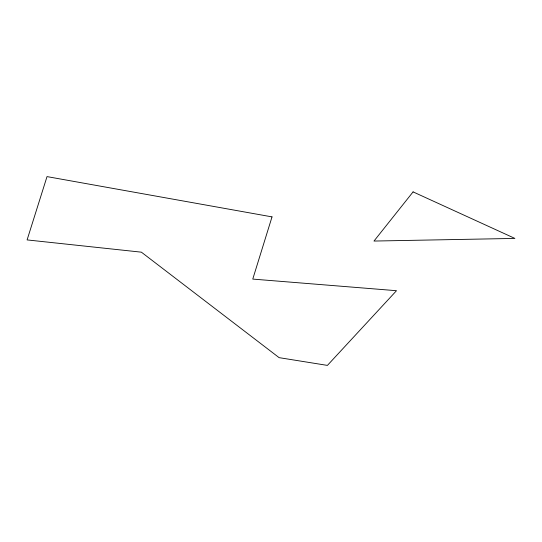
<?xml version="1.0" encoding="UTF-8"?>
<svg xmlns="http://www.w3.org/2000/svg" width="542" height="542" viewBox="0 0 542 542"><rect width="100%" height="100%" fill="white"/><g stroke="black" fill="none" stroke-linecap="round" stroke-linejoin="round"><path stroke-width="0.81" d="M272.023 216.888L252.762 279.089L396.5 290.702L327.409 365.396L279.116 357.652L141.387 252.172L27.1 239.916L47.019 176.604L272.023 216.888M413.085 191.888L373.98 241.055L514.9 238.419L413.085 191.888"/></g></svg>
